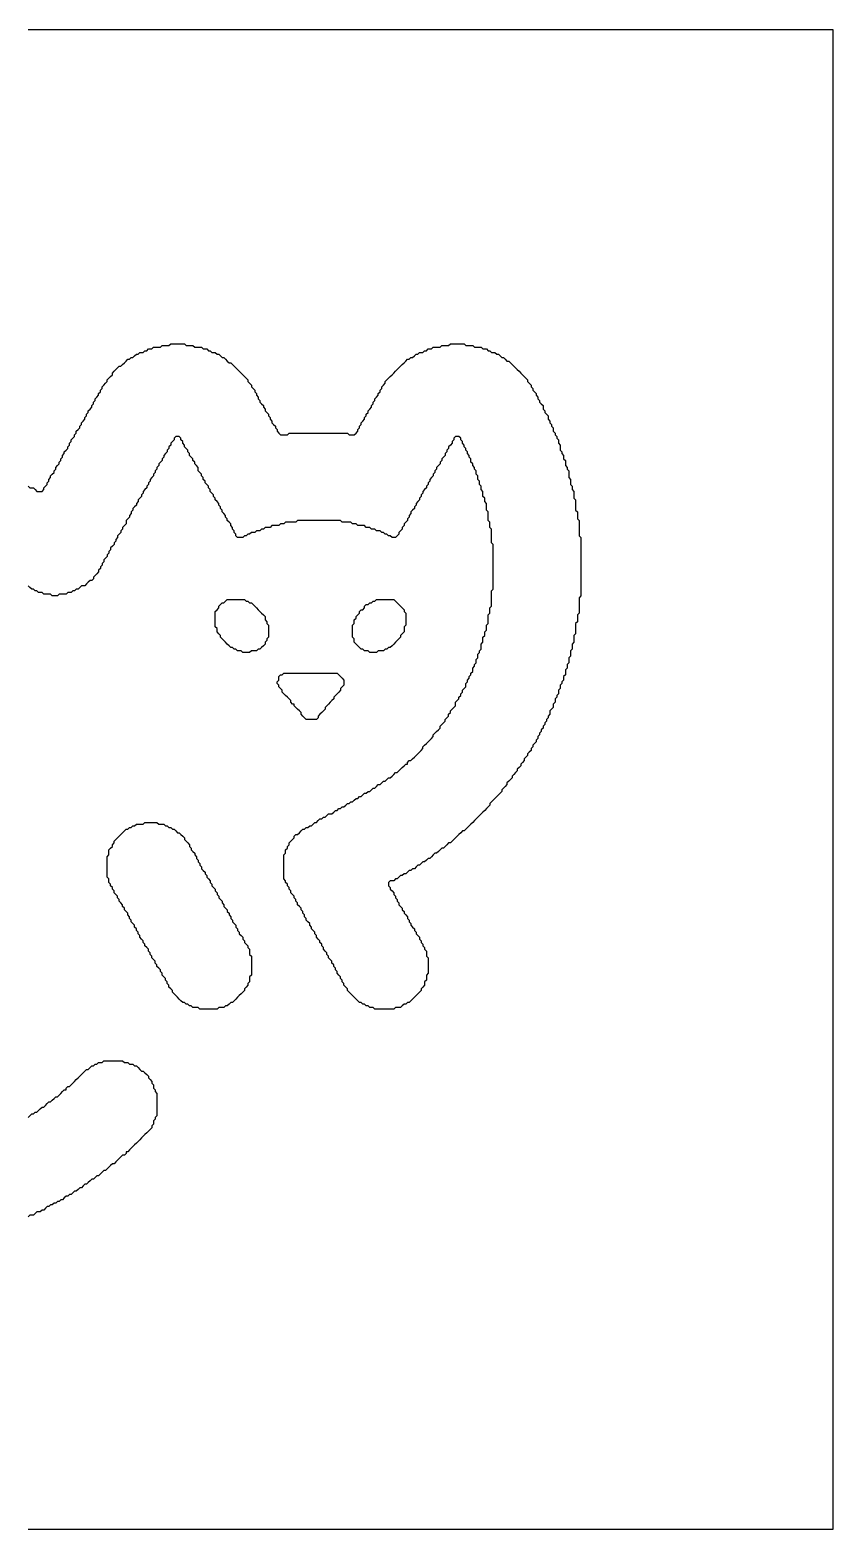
# Model space of a CAD drawing. Header units: metres. Extents: x 0 to 936, y -874 to 0.
# Drawn here: x 468 to 936, y -874 to 0 of the extents above; entities that cross this region are included whole.
import ezdxf

# ---------------------------------------------------------------- set-up
doc = ezdxf.new("R2010")
doc.units = ezdxf.units.M

msp = doc.modelspace()

# ---------------------------------------------------------------- linework, layer by layer
for points in [[(467, -874), (468, -874), (469, -874), (470, -874), (471, -874), (472, -874), (473, -874), (474, -874), (475, -874), (476, -874), (477, -874), (478, -874), (479, -874), (480, -874), (481, -874), (482, -874), (483, -874), (484, -874), (485, -874), (486, -874), (487, -874), (488, -874), (489, -874), (490, -874), (491, -874), (492, -874), (493, -874), (494, -874), (495, -874), (496, -874), (497, -874), (498, -874), (499, -874), (500, -874), (501, -874), (502, -874), (503, -874), (504, -874), (505, -874), (506, -874), (507, -874), (508, -874), (509, -874), (510, -874), (511, -874), (512, -874), (513, -874), (514, -874), (515, -874), (516, -874), (517, -874), (518, -874), (519, -874), (520, -874), (521, -874), (522, -874), (523, -874), (524, -874), (525, -874), (526, -874), (527, -874), (528, -874), (529, -874), (530, -874), (531, -874), (532, -874), (533, -874), (534, -874), (535, -874), (536, -874), (537, -874), (538, -874), (539, -874), (540, -874), (541, -874), (542, -874), (543, -874), (544, -874), (545, -874), (546, -874), (547, -874), (548, -874), (549, -874), (550, -874), (551, -874), (552, -874), (553, -874), (554, -874), (555, -874), (556, -874), (557, -874), (558, -874), (559, -874), (560, -874), (561, -874), (562, -874), (563, -874), (564, -874), (565, -874), (566, -874), (567, -874), (568, -874), (569, -874), (570, -874), (571, -874), (572, -874), (573, -874), (574, -874), (575, -874), (576, -874), (577, -874), (578, -874), (579, -874), (580, -874), (581, -874), (582, -874), (583, -874), (584, -874), (585, -874), (586, -874), (587, -874), (588, -874), (589, -874), (590, -874), (591, -874), (592, -874), (593, -874), (594, -874), (595, -874), (596, -874), (597, -874), (598, -874), (599, -874), (600, -874), (601, -874), (602, -874), (603, -874), (604, -874), (605, -874), (606, -874), (607, -874), (608, -874), (609, -874), (610, -874), (611, -874), (612, -874), (613, -874), (614, -874), (615, -874), (616, -874), (617, -874), (618, -874), (619, -874), (620, -874), (621, -874), (622, -874), (623, -874), (624, -874), (625, -874), (626, -874), (627, -874), (628, -874), (629, -874), (630, -874), (631, -874), (632, -874), (633, -874), (634, -874), (635, -874), (636, -874), (637, -874), (638, -874), (639, -874), (640, -874), (641, -874), (642, -874), (643, -874), (644, -874), (645, -874), (646, -874), (647, -874), (648, -874), (649, -874), (650, -874), (651, -874), (652, -874), (653, -874), (654, -874), (655, -874), (656, -874), (657, -874), (658, -874), (659, -874), (660, -874), (661, -874), (662, -874), (663, -874), (664, -874), (665, -874), (666, -874), (667, -874), (668, -874), (669, -874), (670, -874), (671, -874), (672, -874), (673, -874), (674, -874), (675, -874), (676, -874), (677, -874), (678, -874), (679, -874), (680, -874), (681, -874), (682, -874), (683, -874), (684, -874), (685, -874), (686, -874), (687, -874), (688, -874), (689, -874), (690, -874), (691, -874), (692, -874), (693, -874), (694, -874), (695, -874), (696, -874), (697, -874), (698, -874), (699, -874), (700, -874), (701, -874), (702, -874), (703, -874), (704, -874), (705, -874), (706, -874), (707, -874), (708, -874), (709, -874), (710, -874), (711, -874), (712, -874), (713, -874), (714, -874), (715, -874), (716, -874), (717, -874), (718, -874), (719, -874), (720, -874), (721, -874), (722, -874), (723, -874), (724, -874), (725, -874), (726, -874), (727, -874), (728, -874), (729, -874), (730, -874), (731, -874), (732, -874), (733, -874), (734, -874), (735, -874), (736, -874), (737, -874), (738, -874), (739, -874), (740, -874), (741, -874), (742, -874), (743, -874), (744, -874), (745, -874), (746, -874), (747, -874), (748, -874), (749, -874), (750, -874), (751, -874), (752, -874), (753, -874), (754, -874), (755, -874), (756, -874), (757, -874), (758, -874), (759, -874), (760, -874), (761, -874), (762, -874), (763, -874), (764, -874), (765, -874), (766, -874), (767, -874), (768, -874), (769, -874), (770, -874), (771, -874), (772, -874), (773, -874), (774, -874), (775, -874), (776, -874), (777, -874), (778, -874), (779, -874), (780, -874), (781, -874), (782, -874), (783, -874), (784, -874), (785, -874), (786, -874), (787, -874), (788, -874), (789, -874), (790, -874), (791, -874), (792, -874), (793, -874), (794, -874), (795, -874), (796, -874), (797, -874), (798, -874), (799, -874), (800, -874), (801, -874), (802, -874), (803, -874), (804, -874), (805, -874), (806, -874), (807, -874), (808, -874), (809, -874), (810, -874), (811, -874), (812, -874), (813, -874), (814, -874), (815, -874), (816, -874), (817, -874), (818, -874), (819, -874), (820, -874), (821, -874), (822, -874), (823, -874), (824, -874), (825, -874), (826, -874), (827, -874), (828, -874), (829, -874), (830, -874), (831, -874), (832, -874), (833, -874), (834, -874), (835, -874), (836, -874), (837, -874), (838, -874), (839, -874), (840, -874), (841, -874), (842, -874), (843, -874), (844, -874), (845, -874), (846, -874), (847, -874), (848, -874), (849, -874), (850, -874), (851, -874), (852, -874), (853, -874), (854, -874), (855, -874), (856, -874), (857, -874), (858, -874), (859, -874), (860, -874), (861, -874), (862, -874), (863, -874), (864, -874), (865, -874), (866, -874), (867, -874), (868, -874), (869, -874), (870, -874), (871, -874), (872, -874), (873, -874), (874, -874), (875, -874), (876, -874), (877, -874), (878, -874), (879, -874), (880, -874), (881, -874), (882, -874), (883, -874), (884, -874), (885, -874), (886, -874), (887, -874), (888, -874), (889, -874), (890, -874), (891, -874), (892, -874), (893, -874), (894, -874), (895, -874), (896, -874), (897, -874), (898, -874), (899, -874), (900, -874), (901, -874), (902, -874), (903, -874), (904, -874), (905, -874), (906, -874), (907, -874), (908, -874), (909, -874), (910, -874), (911, -874), (912, -874), (913, -874), (914, -874), (915, -874), (916, -874), (917, -874), (918, -874), (919, -874), (920, -874), (921, -874), (922, -874), (923, -874), (924, -874), (925, -874), (926, -874), (927, -874), (928, -874), (929, -874), (930, -874), (931, -874), (932, -874), (933, -874), (934, -874), (935, -874), (936, -874), (936, -873), (936, -872), (936, -871), (936, -870), (936, -869), (936, -868), (936, -867), (936, -866), (936, -865), (936, -864), (936, -863), (936, -862), (936, -861), (936, -860), (936, -859), (936, -858), (936, -857), (936, -856), (936, -855), (936, -854), (936, -853), (936, -852), (936, -851), (936, -850), (936, -849), (936, -848), (936, -847), (936, -846), (936, -845), (936, -844), (936, -843), (936, -842), (936, -841), (936, -840), (936, -839), (936, -838), (936, -837), (936, -836), (936, -835), (936, -834), (936, -833), (936, -832), (936, -831), (936, -830), (936, -829), (936, -828), (936, -827), (936, -826), (936, -825), (936, -824), (936, -823), (936, -822), (936, -821), (936, -820), (936, -819), (936, -818), (936, -817), (936, -816), (936, -815), (936, -814), (936, -813), (936, -812), (936, -811), (936, -810), (936, -809), (936, -808), (936, -807), (936, -806), (936, -805), (936, -804), (936, -803), (936, -802), (936, -801), (936, -800), (936, -799), (936, -798), (936, -797), (936, -796), (936, -795), (936, -794), (936, -793), (936, -792), (936, -791), (936, -790), (936, -789), (936, -788), (936, -787), (936, -786), (936, -785), (936, -784), (936, -783), (936, -782), (936, -781), (936, -780), (936, -779), (936, -778), (936, -777), (936, -776), (936, -775), (936, -774), (936, -773), (936, -772), (936, -771), (936, -770), (936, -769), (936, -768), (936, -767), (936, -766), (936, -765), (936, -764), (936, -763), (936, -762), (936, -761), (936, -760), (936, -759), (936, -758), (936, -757), (936, -756), (936, -755), (936, -754), (936, -753), (936, -752), (936, -751), (936, -750), (936, -749), (936, -748), (936, -747), (936, -746), (936, -745), (936, -744), (936, -743), (936, -742), (936, -741), (936, -740), (936, -739), (936, -738), (936, -737), (936, -736), (936, -735), (936, -734), (936, -733), (936, -732), (936, -731), (936, -730), (936, -729), (936, -728), (936, -727), (936, -726), (936, -725), (936, -724), (936, -723), (936, -722), (936, -721), (936, -720), (936, -719), (936, -718), (936, -717), (936, -716), (936, -715), (936, -714), (936, -713), (936, -712), (936, -711), (936, -710), (936, -709), (936, -708), (936, -707), (936, -706), (936, -705), (936, -704), (936, -703), (936, -702), (936, -701), (936, -700), (936, -699), (936, -698), (936, -697), (936, -696), (936, -695), (936, -694), (936, -693), (936, -692), (936, -691), (936, -690), (936, -689), (936, -688), (936, -687), (936, -686), (936, -685), (936, -684), (936, -683), (936, -682), (936, -681), (936, -680), (936, -679), (936, -678), (936, -677), (936, -676), (936, -675), (936, -674), (936, -673), (936, -672), (936, -671), (936, -670), (936, -669), (936, -668), (936, -667), (936, -666), (936, -665), (936, -664), (936, -663), (936, -662), (936, -661), (936, -660), (936, -659), (936, -658), (936, -657), (936, -656), (936, -655), (936, -654), (936, -653), (936, -652), (936, -651), (936, -650), (936, -649), (936, -648), (936, -647), (936, -646), (936, -645), (936, -644), (936, -643), (936, -642), (936, -641), (936, -640), (936, -639), (936, -638), (936, -637), (936, -636), (936, -635), (936, -634), (936, -633), (936, -632), (936, -631), (936, -630), (936, -629), (936, -628), (936, -627), (936, -626), (936, -625), (936, -624), (936, -623), (936, -622), (936, -621), (936, -620), (936, -619), (936, -618), (936, -617), (936, -616), (936, -615), (936, -614), (936, -613), (936, -612), (936, -611), (936, -610), (936, -609), (936, -608), (936, -607), (936, -606), (936, -605), (936, -604), (936, -603), (936, -602), (936, -601), (936, -600), (936, -599), (936, -598), (936, -597), (936, -596), (936, -595), (936, -594), (936, -593), (936, -592), (936, -591), (936, -590), (936, -589), (936, -588), (936, -587), (936, -586), (936, -585), (936, -584), (936, -583), (936, -582), (936, -581), (936, -580), (936, -579), (936, -578), (936, -577), (936, -576), (936, -575), (936, -574), (936, -573), (936, -572), (936, -571), (936, -570), (936, -569), (936, -568), (936, -567), (936, -566), (936, -565), (936, -564), (936, -563), (936, -562), (936, -561), (936, -560), (936, -559), (936, -558), (936, -557), (936, -556), (936, -555), (936, -554), (936, -553), (936, -552), (936, -551), (936, -550), (936, -549), (936, -548), (936, -547), (936, -546), (936, -545), (936, -544), (936, -543), (936, -542), (936, -541), (936, -540), (936, -539), (936, -538), (936, -537), (936, -536), (936, -535), (936, -534), (936, -533), (936, -532), (936, -531), (936, -530), (936, -529), (936, -528), (936, -527), (936, -526), (936, -525), (936, -524), (936, -523), (936, -522), (936, -521), (936, -520), (936, -519), (936, -518), (936, -517), (936, -516), (936, -515), (936, -514), (936, -513), (936, -512), (936, -511), (936, -510), (936, -509), (936, -508), (936, -507), (936, -506), (936, -505), (936, -504), (936, -503), (936, -502), (936, -501), (936, -500), (936, -499), (936, -498), (936, -497), (936, -496), (936, -495), (936, -494), (936, -493), (936, -492), (936, -491), (936, -490), (936, -489), (936, -488), (936, -487), (936, -486), (936, -485), (936, -484), (936, -483), (936, -482), (936, -481), (936, -480), (936, -479), (936, -478), (936, -477), (936, -476), (936, -475), (936, -474), (936, -473), (936, -472), (936, -471), (936, -470), (936, -469), (936, -468), (936, -467), (936, -466), (936, -465), (936, -464), (936, -463), (936, -462), (936, -461), (936, -460), (936, -459), (936, -458), (936, -457), (936, -456), (936, -455), (936, -454), (936, -453), (936, -452), (936, -451), (936, -450), (936, -449), (936, -448), (936, -447), (936, -446), (936, -445), (936, -444), (936, -443), (936, -442), (936, -441), (936, -440), (936, -439), (936, -438), (936, -437), (936, -436), (936, -435), (936, -434), (936, -433), (936, -432), (936, -431), (936, -430), (936, -429), (936, -428), (936, -427), (936, -426), (936, -425), (936, -424), (936, -423), (936, -422), (936, -421), (936, -420), (936, -419), (936, -418), (936, -417), (936, -416), (936, -415), (936, -414), (936, -413), (936, -412), (936, -411), (936, -410), (936, -409), (936, -408), (936, -407), (936, -406), (936, -405), (936, -404), (936, -403), (936, -402), (936, -401), (936, -400), (936, -399), (936, -398), (936, -397), (936, -396), (936, -395), (936, -394), (936, -393), (936, -392), (936, -391), (936, -390), (936, -389), (936, -388), (936, -387), (936, -386), (936, -385), (936, -384), (936, -383), (936, -382), (936, -381), (936, -380), (936, -379), (936, -378), (936, -377), (936, -376), (936, -375), (936, -374), (936, -373), (936, -372), (936, -371), (936, -370), (936, -369), (936, -368), (936, -367), (936, -366), (936, -365), (936, -364), (936, -363), (936, -362), (936, -361), (936, -360), (936, -359), (936, -358), (936, -357), (936, -356), (936, -355), (936, -354), (936, -353), (936, -352), (936, -351), (936, -350), (936, -349), (936, -348), (936, -347), (936, -346), (936, -345), (936, -344), (936, -343), (936, -342), (936, -341), (936, -340), (936, -339), (936, -338), (936, -337), (936, -336), (936, -335), (936, -334), (936, -333), (936, -332), (936, -331), (936, -330), (936, -329), (936, -328), (936, -327), (936, -326), (936, -325), (936, -324), (936, -323), (936, -322), (936, -321), (936, -320), (936, -319), (936, -318), (936, -317), (936, -316), (936, -315), (936, -314), (936, -313), (936, -312), (936, -311), (936, -310), (936, -309), (936, -308), (936, -307), (936, -306), (936, -305), (936, -304), (936, -303), (936, -302), (936, -301), (936, -300), (936, -299), (936, -298), (936, -297), (936, -296), (936, -295), (936, -294), (936, -293), (936, -292), (936, -291), (936, -290), (936, -289), (936, -288), (936, -287), (936, -286), (936, -285), (936, -284), (936, -283), (936, -282), (936, -281), (936, -280), (936, -279), (936, -278), (936, -277), (936, -276), (936, -275), (936, -274), (936, -273), (936, -272), (936, -271), (936, -270), (936, -269), (936, -268), (936, -267), (936, -266), (936, -265), (936, -264), (936, -263), (936, -262), (936, -261), (936, -260), (936, -259), (936, -258), (936, -257), (936, -256), (936, -255), (936, -254), (936, -253), (936, -252), (936, -251), (936, -250), (936, -249), (936, -248), (936, -247), (936, -246), (936, -245), (936, -244), (936, -243), (936, -242), (936, -241), (936, -240), (936, -239), (936, -238), (936, -237), (936, -236), (936, -235), (936, -234), (936, -233), (936, -232), (936, -231), (936, -230), (936, -229), (936, -228), (936, -227), (936, -226), (936, -225), (936, -224), (936, -223), (936, -222), (936, -221), (936, -220), (936, -219), (936, -218), (936, -217), (936, -216), (936, -215), (936, -214), (936, -213), (936, -212), (936, -211), (936, -210), (936, -209), (936, -208), (936, -207), (936, -206), (936, -205), (936, -204), (936, -203), (936, -202), (936, -201), (936, -200), (936, -199), (936, -198), (936, -197), (936, -196), (936, -195), (936, -194), (936, -193), (936, -192), (936, -191), (936, -190), (936, -189), (936, -188), (936, -187), (936, -186), (936, -185), (936, -184), (936, -183), (936, -182), (936, -181), (936, -180), (936, -179), (936, -178), (936, -177), (936, -176), (936, -175), (936, -174), (936, -173), (936, -172), (936, -171), (936, -170), (936, -169), (936, -168), (936, -167), (936, -166), (936, -165), (936, -164), (936, -163), (936, -162), (936, -161), (936, -160), (936, -159), (936, -158), (936, -157), (936, -156), (936, -155), (936, -154), (936, -153), (936, -152), (936, -151), (936, -150), (936, -149), (936, -148), (936, -147), (936, -146), (936, -145), (936, -144), (936, -143), (936, -142), (936, -141), (936, -140), (936, -139), (936, -138), (936, -137), (936, -136), (936, -135), (936, -134), (936, -133), (936, -132), (936, -131), (936, -130), (936, -129), (936, -128), (936, -127), (936, -126), (936, -125), (936, -124), (936, -123), (936, -122), (936, -121), (936, -120), (936, -119), (936, -118), (936, -117), (936, -116), (936, -115), (936, -114), (936, -113), (936, -112), (936, -111), (936, -110), (936, -109), (936, -108), (936, -107), (936, -106), (936, -105), (936, -104), (936, -103), (936, -102), (936, -101), (936, -100), (936, -99), (936, -98), (936, -97), (936, -96), (936, -95), (936, -94), (936, -93), (936, -92), (936, -91), (936, -90), (936, -89), (936, -88), (936, -87), (936, -86), (936, -85), (936, -84), (936, -83), (936, -82), (936, -81), (936, -80), (936, -79), (936, -78), (936, -77), (936, -76), (936, -75), (936, -74), (936, -73), (936, -72), (936, -71), (936, -70), (936, -69), (936, -68), (936, -67), (936, -66), (936, -65), (936, -64), (936, -63), (936, -62), (936, -61), (936, -60), (936, -59), (936, -58), (936, -57), (936, -56), (936, -55), (936, -54), (936, -53), (936, -52), (936, -51), (936, -50), (936, -49), (936, -48), (936, -47), (936, -46), (936, -45), (936, -44), (936, -43), (936, -42), (936, -41), (936, -40), (936, -39), (936, -38), (936, -37), (936, -36), (936, -35), (936, -34), (936, -33), (936, -32), (936, -31), (936, -30), (936, -29), (936, -28), (936, -27), (936, -26), (936, -25), (936, -24), (936, -23), (936, -22), (936, -21), (936, -20), (936, -19), (936, -18), (936, -17), (936, -16), (936, -15), (936, -14), (936, -13), (936, -12), (936, -11), (936, -10), (936, -9), (936, -8), (936, -7), (936, -6), (936, -5), (936, -4), (936, -3), (936, -2), (936, -1), (936, 0), (935, 0), (934, 0), (933, 0), (932, 0), (931, 0), (930, 0), (929, 0), (928, 0), (927, 0), (926, 0), (925, 0), (924, 0), (923, 0), (922, 0), (921, 0), (920, 0), (919, 0), (918, 0), (917, 0), (916, 0), (915, 0), (914, 0), (913, 0), (912, 0), (911, 0), (910, 0), (909, 0), (908, 0), (907, 0), (906, 0), (905, 0), (904, 0), (903, 0), (902, 0), (901, 0), (900, 0), (899, 0), (898, 0), (897, 0), (896, 0), (895, 0), (894, 0), (893, 0), (892, 0), (891, 0), (890, 0), (889, 0), (888, 0), (887, 0), (886, 0), (885, 0), (884, 0), (883, 0), (882, 0), (881, 0), (880, 0), (879, 0), (878, 0), (877, 0), (876, 0), (875, 0), (874, 0), (873, 0), (872, 0), (871, 0), (870, 0), (869, 0), (868, 0), (867, 0), (866, 0), (865, 0), (864, 0), (863, 0), (862, 0), (861, 0), (860, 0), (859, 0), (858, 0), (857, 0), (856, 0), (855, 0), (854, 0), (853, 0), (852, 0), (851, 0), (850, 0), (849, 0), (848, 0), (847, 0), (846, 0), (845, 0), (844, 0), (843, 0), (842, 0), (841, 0), (840, 0), (839, 0), (838, 0), (837, 0), (836, 0), (835, 0), (834, 0), (833, 0), (832, 0), (831, 0), (830, 0), (829, 0), (828, 0), (827, 0), (826, 0), (825, 0), (824, 0), (823, 0), (822, 0), (821, 0), (820, 0), (819, 0), (818, 0), (817, 0), (816, 0), (815, 0), (814, 0), (813, 0), (812, 0), (811, 0), (810, 0), (809, 0), (808, 0), (807, 0), (806, 0), (805, 0), (804, 0), (803, 0), (802, 0), (801, 0), (800, 0), (799, 0), (798, 0), (797, 0), (796, 0), (795, 0), (794, 0), (793, 0), (792, 0), (791, 0), (790, 0), (789, 0), (788, 0), (787, 0), (786, 0), (785, 0), (784, 0), (783, 0), (782, 0), (781, 0), (780, 0), (779, 0), (778, 0), (777, 0), (776, 0), (775, 0), (774, 0), (773, 0), (772, 0), (771, 0), (770, 0), (769, 0), (768, 0), (767, 0), (766, 0), (765, 0), (764, 0), (763, 0), (762, 0), (761, 0), (760, 0), (759, 0), (758, 0), (757, 0), (756, 0), (755, 0), (754, 0), (753, 0), (752, 0), (751, 0), (750, 0), (749, 0), (748, 0), (747, 0), (746, 0), (745, 0), (744, 0), (743, 0), (742, 0), (741, 0), (740, 0), (739, 0), (738, 0), (737, 0), (736, 0), (735, 0), (734, 0), (733, 0), (732, 0), (731, 0), (730, 0), (729, 0), (728, 0), (727, 0), (726, 0), (725, 0), (724, 0), (723, 0), (722, 0), (721, 0), (720, 0), (719, 0), (718, 0), (717, 0), (716, 0), (715, 0), (714, 0), (713, 0), (712, 0), (711, 0), (710, 0), (709, 0), (708, 0), (707, 0), (706, 0), (705, 0), (704, 0), (703, 0), (702, 0), (701, 0), (700, 0), (699, 0), (698, 0), (697, 0), (696, 0), (695, 0), (694, 0), (693, 0), (692, 0), (691, 0), (690, 0), (689, 0), (688, 0), (687, 0), (686, 0), (685, 0), (684, 0), (683, 0), (682, 0), (681, 0), (680, 0), (679, 0), (678, 0), (677, 0), (676, 0), (675, 0), (674, 0), (673, 0), (672, 0), (671, 0), (670, 0), (669, 0), (668, 0), (667, 0), (666, 0), (665, 0), (664, 0), (663, 0), (662, 0), (661, 0), (660, 0), (659, 0), (658, 0), (657, 0), (656, 0), (655, 0), (654, 0), (653, 0), (652, 0), (651, 0), (650, 0), (649, 0), (648, 0), (647, 0), (646, 0), (645, 0), (644, 0), (643, 0), (642, 0), (641, 0), (640, 0), (639, 0), (638, 0), (637, 0), (636, 0), (635, 0), (634, 0), (633, 0), (632, 0), (631, 0), (630, 0), (629, 0), (628, 0), (627, 0), (626, 0), (625, 0), (624, 0), (623, 0), (622, 0), (621, 0), (620, 0), (619, 0), (618, 0), (617, 0), (616, 0), (615, 0), (614, 0), (613, 0), (612, 0), (611, 0), (610, 0), (609, 0), (608, 0), (607, 0), (606, 0), (605, 0), (604, 0), (603, 0), (602, 0), (601, 0), (600, 0), (599, 0), (598, 0), (597, 0), (596, 0), (595, 0), (594, 0), (593, 0), (592, 0), (591, 0), (590, 0), (589, 0), (588, 0), (587, 0), (586, 0), (585, 0), (584, 0), (583, 0), (582, 0), (581, 0), (580, 0), (579, 0), (578, 0), (577, 0), (576, 0), (575, 0), (574, 0), (573, 0), (572, 0), (571, 0), (570, 0), (569, 0), (568, 0), (567, 0), (566, 0), (565, 0), (564, 0), (563, 0), (562, 0), (561, 0), (560, 0), (559, 0), (558, 0), (557, 0), (556, 0), (555, 0), (554, 0), (553, 0), (552, 0), (551, 0), (550, 0), (549, 0), (548, 0), (547, 0), (546, 0), (545, 0), (544, 0), (543, 0), (542, 0), (541, 0), (540, 0), (539, 0), (538, 0), (537, 0), (536, 0), (535, 0), (534, 0), (533, 0), (532, 0), (531, 0), (530, 0), (529, 0), (528, 0), (527, 0), (526, 0), (525, 0), (524, 0), (523, 0), (522, 0), (521, 0), (520, 0), (519, 0), (518, 0), (517, 0), (516, 0), (515, 0), (514, 0), (513, 0), (512, 0), (511, 0), (510, 0), (509, 0), (508, 0), (507, 0), (506, 0), (505, 0), (504, 0), (503, 0), (502, 0), (501, 0), (500, 0), (499, 0), (498, 0), (497, 0), (496, 0), (495, 0), (494, 0), (493, 0), (492, 0), (491, 0), (490, 0), (489, 0), (488, 0), (487, 0), (486, 0), (485, 0), (484, 0), (483, 0), (482, 0), (481, 0), (480, 0), (479, 0), (478, 0), (477, 0), (476, 0), (475, 0), (474, 0), (473, 0), (472, 0), (471, 0), (470, 0), (469, 0), (468, 0), (467, 0)], [(549, -184), (550, -183), (551, -183), (552, -183), (553, -183), (554, -183), (555, -183), (556, -183), (557, -183), (558, -183), (559, -184), (560, -184), (561, -184), (562, -184), (563, -184), (564, -185), (565, -185), (566, -185), (567, -185), (568, -185), (569, -186), (570, -186), (571, -186), (572, -187), (573, -187), (574, -188), (575, -188), (576, -188), (577, -189), (578, -189), (579, -190), (580, -191), (581, -191), (582, -192), (583, -193), (584, -194), (585, -194), (586, -195), (587, -196), (588, -197), (589, -198), (590, -199), (591, -200), (592, -201), (593, -202), (594, -203), (595, -204), (595, -205), (596, -206), (597, -207), (597, -208), (598, -209), (599, -210), (599, -211), (600, -212), (600, -213), (601, -214), (601, -215), (602, -216), (602, -217), (603, -218), (604, -219), (604, -220), (605, -221), (605, -222), (606, -223), (607, -224), (607, -225), (608, -226), (608, -227), (609, -228), (609, -229), (610, -230), (611, -231), (611, -232), (612, -233), (612, -234), (613, -235), (614, -236), (615, -236), (616, -236), (617, -236), (618, -236), (619, -235), (620, -235), (621, -235), (622, -235), (623, -235), (624, -235), (625, -235), (626, -235), (627, -235), (628, -235), (629, -235), (630, -235), (631, -235), (632, -235), (633, -235), (634, -235), (635, -235), (636, -235), (637, -235), (638, -235), (639, -235), (640, -235), (641, -235), (642, -235), (643, -235), (644, -235), (645, -235), (646, -235), (647, -235), (648, -235), (649, -235), (650, -235), (651, -235), (652, -235), (653, -235), (654, -236), (655, -236), (656, -236), (657, -236), (658, -235), (659, -234), (659, -233), (660, -232), (660, -231), (661, -230), (661, -229), (662, -228), (663, -227), (663, -226), (664, -225), (664, -224), (665, -223), (665, -222), (666, -221), (667, -220), (667, -219), (668, -218), (668, -217), (669, -216), (669, -215), (670, -214), (671, -213), (671, -212), (672, -211), (672, -210), (673, -209), (673, -208), (674, -207), (675, -206), (675, -205), (676, -204), (677, -203), (678, -202), (679, -201), (680, -200), (681, -199), (682, -198), (683, -197), (684, -196), (685, -195), (686, -194), (687, -193), (688, -192), (689, -192), (690, -191), (691, -191), (692, -190), (693, -189), (694, -189), (695, -188), (696, -188), (697, -188), (698, -187), (699, -187), (700, -186), (701, -186), (702, -186), (703, -185), (704, -185), (705, -185), (706, -185), (707, -185), (708, -184), (709, -184), (710, -184), (711, -184), (712, -184), (713, -183), (714, -183), (715, -183), (716, -183), (717, -183), (718, -183), (719, -183), (720, -183), (721, -183), (722, -184), (723, -184), (724, -184), (725, -184), (726, -184), (727, -185), (728, -185), (729, -185), (730, -185), (731, -185), (732, -186), (733, -186), (734, -186), (735, -187), (736, -187), (737, -188), (738, -188), (739, -188), (740, -189), (741, -189), (742, -190), (743, -191), (744, -191), (745, -192), (746, -193), (747, -193), (748, -194), (749, -195), (750, -196), (751, -197), (752, -198), (753, -199), (754, -200), (755, -201), (756, -202), (757, -203), (758, -204), (758, -205), (759, -206), (760, -207), (760, -208), (761, -209), (761, -210), (762, -211), (763, -212), (763, -213), (764, -214), (764, -215), (765, -216), (765, -217), (766, -218), (767, -219), (767, -220), (767, -221), (768, -222), (768, -223), (769, -224), (770, -225), (770, -226), (770, -227), (771, -228), (771, -229), (772, -230), (772, -231), (773, -232), (773, -233), (773, -234), (774, -235), (774, -236), (775, -237), (775, -238), (776, -239), (776, -240), (776, -241), (777, -242), (777, -243), (777, -244), (777, -245), (778, -246), (778, -247), (779, -248), (779, -249), (779, -250), (780, -251), (780, -252), (780, -253), (780, -254), (781, -255), (781, -256), (782, -257), (782, -258), (782, -259), (782, -260), (782, -261), (783, -262), (783, -263), (783, -264), (783, -265), (784, -266), (784, -267), (784, -268), (785, -269), (785, -270), (785, -271), (785, -272), (785, -273), (786, -274), (786, -275), (786, -276), (786, -277), (786, -278), (786, -279), (786, -280), (787, -281), (787, -282), (787, -283), (787, -284), (787, -285), (788, -286), (788, -287), (788, -288), (788, -289), (788, -290), (788, -291), (788, -292), (788, -293), (788, -294), (788, -295), (789, -296), (789, -297), (789, -298), (789, -299), (789, -300), (789, -301), (789, -302), (789, -303), (789, -304), (789, -305), (789, -306), (789, -307), (789, -308), (789, -309), (789, -310), (789, -311), (789, -312), (789, -313), (789, -314), (789, -315), (789, -316), (789, -317), (789, -318), (789, -319), (789, -320), (789, -321), (789, -322), (789, -323), (789, -324), (789, -325), (789, -326), (789, -327), (789, -328), (789, -329), (789, -330), (788, -331), (788, -332), (788, -333), (788, -334), (788, -335), (788, -336), (788, -337), (788, -338), (788, -339), (788, -340), (787, -341), (787, -342), (787, -343), (787, -344), (787, -345), (786, -346), (786, -347), (786, -348), (786, -349), (786, -350), (786, -351), (786, -352), (785, -353), (785, -354), (785, -355), (785, -356), (785, -357), (784, -358), (784, -359), (784, -360), (784, -361), (783, -362), (783, -363), (783, -364), (783, -365), (782, -366), (782, -367), (782, -368), (782, -369), (781, -370), (781, -371), (781, -372), (780, -373), (780, -374), (780, -375), (780, -376), (779, -377), (779, -378), (779, -379), (778, -380), (778, -381), (777, -382), (777, -383), (777, -384), (776, -385), (776, -386), (776, -387), (775, -388), (775, -389), (774, -390), (774, -391), (774, -392), (773, -393), (773, -394), (773, -395), (772, -396), (771, -397), (771, -398), (771, -399), (770, -400), (770, -401), (769, -402), (769, -403), (768, -404), (768, -405), (767, -406), (767, -407), (766, -408), (766, -409), (765, -410), (765, -411), (764, -412), (764, -413), (763, -414), (763, -415), (762, -416), (761, -417), (761, -418), (760, -419), (760, -420), (759, -421), (758, -422), (758, -423), (757, -424), (756, -425), (756, -426), (755, -427), (754, -428), (754, -429), (753, -430), (752, -431), (752, -432), (751, -433), (750, -434), (749, -435), (749, -436), (748, -437), (747, -438), (746, -439), (746, -440), (745, -441), (744, -442), (743, -443), (743, -444), (742, -445), (741, -446), (740, -447), (739, -448), (738, -449), (737, -450), (736, -451), (736, -452), (735, -453), (734, -454), (733, -455), (732, -456), (731, -457), (730, -458), (729, -459), (728, -460), (727, -461), (726, -462), (725, -463), (724, -464), (723, -465), (722, -466), (721, -467), (720, -467), (719, -468), (718, -469), (717, -470), (716, -471), (715, -472), (714, -473), (713, -474), (712, -474), (711, -475), (710, -476), (709, -477), (708, -477), (707, -478), (706, -479), (705, -480), (704, -480), (703, -481), (702, -482), (701, -483), (700, -483), (699, -484), (698, -485), (697, -485), (696, -486), (695, -487), (694, -487), (693, -488), (692, -489), (691, -489), (690, -490), (689, -490), (688, -491), (687, -492), (686, -492), (685, -493), (684, -493), (683, -494), (682, -495), (681, -495), (680, -496), (679, -496), (678, -496), (677, -497), (677, -498), (677, -499), (678, -500), (678, -501), (679, -502), (680, -503), (680, -504), (681, -505), (681, -506), (682, -507), (682, -508), (683, -509), (683, -510), (684, -511), (685, -512), (685, -513), (686, -514), (686, -515), (687, -516), (688, -517), (688, -518), (689, -519), (689, -520), (690, -521), (690, -522), (691, -523), (692, -524), (692, -525), (693, -526), (693, -527), (694, -528), (695, -529), (695, -530), (696, -531), (696, -532), (697, -533), (697, -534), (698, -535), (698, -536), (699, -537), (699, -538), (699, -539), (699, -540), (700, -541), (700, -542), (700, -543), (700, -544), (700, -545), (700, -546), (700, -547), (700, -548), (700, -549), (700, -550), (699, -551), (699, -552), (699, -553), (699, -554), (698, -555), (698, -556), (698, -557), (697, -558), (696, -559), (696, -560), (695, -561), (694, -562), (693, -563), (692, -564), (691, -565), (690, -566), (689, -567), (688, -567), (687, -568), (686, -568), (685, -569), (684, -570), (683, -570), (682, -570), (681, -570), (680, -571), (679, -571), (678, -571), (677, -571), (676, -571), (675, -571), (674, -571), (673, -571), (672, -571), (671, -571), (670, -571), (669, -571), (668, -570), (667, -570), (666, -570), (665, -569), (664, -569), (663, -568), (662, -568), (661, -567), (660, -567), (659, -566), (658, -565), (657, -564), (656, -563), (655, -562), (654, -561), (653, -560), (653, -559), (652, -558), (651, -557), (651, -556), (650, -555), (650, -554), (649, -553), (649, -552), (648, -551), (647, -550), (647, -549), (646, -548), (646, -547), (645, -546), (645, -545), (644, -544), (644, -543), (643, -542), (642, -541), (642, -540), (641, -539), (641, -538), (640, -537), (639, -536), (639, -535), (638, -534), (638, -533), (637, -532), (637, -531), (636, -530), (635, -529), (635, -528), (634, -527), (634, -526), (633, -525), (632, -524), (632, -523), (631, -522), (631, -521), (630, -520), (629, -519), (629, -518), (628, -517), (628, -516), (627, -515), (627, -514), (626, -513), (626, -512), (625, -511), (624, -510), (624, -509), (623, -508), (623, -507), (622, -506), (622, -505), (621, -504), (620, -503), (620, -502), (619, -501), (619, -500), (618, -499), (618, -498), (617, -497), (617, -496), (616, -495), (616, -494), (616, -493), (616, -492), (616, -491), (616, -490), (616, -489), (616, -488), (616, -487), (616, -486), (616, -485), (616, -484), (616, -483), (616, -482), (616, -481), (617, -480), (617, -479), (617, -478), (618, -477), (618, -476), (619, -475), (619, -474), (620, -473), (621, -472), (622, -471), (622, -470), (623, -469), (624, -469), (625, -468), (626, -467), (627, -466), (628, -466), (629, -465), (630, -465), (631, -464), (632, -464), (633, -463), (634, -462), (635, -462), (636, -461), (637, -460), (638, -460), (639, -459), (640, -459), (641, -458), (642, -457), (643, -457), (644, -457), (645, -456), (646, -455), (647, -455), (648, -454), (649, -454), (650, -453), (651, -453), (652, -452), (653, -451), (654, -451), (655, -450), (656, -450), (657, -449), (658, -448), (659, -448), (660, -447), (661, -447), (662, -446), (663, -445), (664, -445), (665, -444), (666, -444), (667, -443), (668, -442), (669, -442), (670, -441), (671, -440), (672, -440), (673, -439), (674, -438), (675, -438), (676, -437), (677, -436), (678, -436), (679, -435), (680, -434), (681, -433), (682, -433), (683, -432), (684, -431), (685, -430), (686, -429), (687, -428), (688, -428), (688, -427), (689, -426), (690, -426), (691, -425), (692, -424), (693, -423), (694, -422), (695, -421), (696, -420), (697, -419), (697, -418), (698, -417), (699, -416), (700, -415), (701, -414), (702, -413), (703, -412), (703, -411), (704, -410), (705, -409), (706, -408), (707, -407), (707, -406), (708, -405), (709, -404), (710, -403), (710, -402), (711, -401), (712, -400), (712, -399), (713, -398), (713, -397), (714, -396), (715, -395), (716, -394), (716, -393), (716, -392), (717, -391), (718, -390), (718, -389), (719, -388), (719, -387), (720, -386), (720, -385), (721, -384), (722, -383), (722, -382), (722, -381), (723, -380), (723, -379), (724, -378), (724, -377), (725, -376), (725, -375), (726, -374), (726, -373), (726, -372), (727, -371), (727, -370), (728, -369), (728, -368), (728, -367), (729, -366), (729, -365), (729, -364), (730, -363), (730, -362), (731, -361), (731, -360), (731, -359), (731, -358), (732, -357), (732, -356), (732, -355), (732, -354), (733, -353), (733, -352), (733, -351), (734, -350), (734, -349), (734, -348), (734, -347), (735, -346), (735, -345), (735, -344), (735, -343), (735, -342), (735, -341), (736, -340), (736, -339), (736, -338), (736, -337), (737, -336), (737, -335), (737, -334), (737, -333), (737, -332), (737, -331), (737, -330), (737, -329), (737, -328), (737, -327), (738, -326), (738, -325), (738, -324), (738, -323), (738, -322), (738, -321), (738, -320), (738, -319), (738, -318), (738, -317), (738, -316), (738, -315), (738, -314), (738, -313), (738, -312), (738, -311), (738, -310), (738, -309), (738, -308), (738, -307), (738, -306), (738, -305), (738, -304), (738, -303), (738, -302), (738, -301), (738, -300), (737, -299), (737, -298), (737, -297), (737, -296), (737, -295), (737, -294), (737, -293), (737, -292), (737, -291), (736, -290), (736, -289), (736, -288), (736, -287), (735, -286), (735, -285), (735, -284), (735, -283), (735, -282), (735, -281), (734, -280), (734, -279), (734, -278), (734, -277), (734, -276), (733, -275), (733, -274), (733, -273), (732, -272), (732, -271), (732, -270), (732, -269), (731, -268), (731, -267), (731, -266), (730, -265), (730, -264), (730, -263), (729, -262), (729, -261), (729, -260), (728, -259), (728, -258), (728, -257), (727, -256), (727, -255), (726, -254), (726, -253), (725, -252), (725, -251), (725, -250), (724, -249), (724, -248), (723, -247), (723, -246), (722, -245), (722, -244), (721, -243), (721, -242), (720, -241), (720, -240), (719, -239), (719, -238), (718, -237), (717, -237), (716, -237), (715, -238), (715, -239), (714, -240), (714, -241), (713, -242), (712, -243), (712, -244), (711, -245), (711, -246), (710, -247), (710, -248), (709, -249), (708, -250), (708, -251), (707, -252), (707, -253), (706, -254), (705, -255), (705, -256), (704, -257), (704, -258), (703, -259), (703, -260), (702, -261), (701, -262), (701, -263), (700, -264), (700, -265), (699, -266), (699, -267), (698, -268), (697, -269), (697, -270), (696, -271), (696, -272), (695, -273), (695, -274), (694, -275), (693, -276), (693, -277), (692, -278), (692, -279), (691, -280), (690, -281), (690, -282), (689, -283), (689, -284), (688, -285), (688, -286), (687, -287), (686, -288), (686, -289), (685, -290), (685, -291), (684, -292), (683, -293), (683, -294), (682, -295), (681, -296), (680, -296), (679, -296), (678, -295), (677, -295), (676, -294), (675, -294), (674, -293), (673, -293), (672, -292), (671, -292), (670, -292), (669, -291), (668, -291), (667, -291), (666, -290), (665, -290), (664, -290), (663, -289), (662, -289), (661, -289), (660, -289), (659, -289), (658, -288), (657, -288), (656, -288), (655, -287), (654, -287), (653, -287), (652, -287), (651, -287), (650, -287), (649, -286), (648, -286), (647, -286), (646, -286), (645, -286), (644, -286), (643, -286), (642, -286), (641, -286), (640, -286), (639, -286), (638, -286), (637, -286), (636, -286), (635, -286), (634, -286), (633, -286), (632, -286), (631, -286), (630, -286), (629, -286), (628, -286), (627, -286), (626, -286), (625, -286), (624, -286), (623, -287), (622, -287), (621, -287), (620, -287), (619, -287), (618, -287), (617, -287), (616, -288), (615, -288), (614, -288), (613, -289), (612, -289), (611, -289), (610, -289), (609, -289), (608, -290), (607, -290), (606, -290), (605, -290), (604, -291), (603, -291), (602, -292), (601, -292), (600, -292), (599, -293), (598, -293), (597, -293), (596, -294), (595, -294), (594, -295), (593, -295), (592, -296), (591, -296), (590, -296), (589, -296), (588, -295), (588, -294), (587, -293), (587, -292), (586, -291), (586, -290), (585, -289), (585, -288), (584, -287), (583, -286), (583, -285), (582, -284), (582, -283), (581, -282), (580, -281), (580, -280), (579, -279), (579, -278), (578, -277), (578, -276), (577, -275), (576, -274), (576, -273), (575, -272), (575, -271), (574, -270), (573, -269), (573, -268), (572, -267), (572, -266), (571, -265), (570, -264), (570, -263), (569, -262), (569, -261), (568, -260), (568, -259), (567, -258), (566, -257), (566, -256), (566, -255), (565, -254), (564, -253), (564, -252), (563, -251), (563, -250), (562, -249), (561, -248), (561, -247), (560, -246), (560, -245), (559, -244), (558, -243), (558, -242), (557, -241), (557, -240), (556, -239), (556, -238), (555, -237), (554, -237), (553, -237), (552, -238), (552, -239), (551, -240), (550, -241), (550, -242), (549, -243), (549, -244), (548, -245), (548, -246), (547, -247), (546, -248), (546, -249), (545, -250), (545, -251), (544, -252), (543, -253), (543, -254), (542, -255), (542, -256), (541, -257), (541, -258), (540, -259), (540, -260), (539, -261), (538, -262), (538, -263), (537, -264), (537, -265), (536, -266), (536, -267), (535, -268), (534, -269), (534, -270), (533, -271), (533, -272), (532, -273), (531, -274), (531, -275), (530, -276), (530, -277), (529, -278), (528, -279), (528, -280), (527, -281), (527, -282), (526, -283), (526, -284), (525, -285), (524, -286), (524, -287), (524, -288), (523, -289), (522, -290), (522, -291), (521, -292), (521, -293), (520, -294), (519, -295), (519, -296), (518, -297), (518, -298), (517, -299), (517, -300), (516, -301), (515, -302), (515, -303), (514, -304), (514, -305), (513, -306), (513, -307), (512, -308), (511, -309), (511, -310), (510, -311), (510, -312), (509, -313), (509, -314), (508, -315), (508, -316), (507, -317), (506, -318), (505, -319), (505, -320), (504, -321), (503, -321), (502, -322), (501, -323), (500, -324), (499, -324), (498, -324), (497, -325), (496, -326), (495, -326), (494, -327), (493, -327), (492, -328), (491, -328), (490, -328), (489, -329), (488, -329), (487, -329), (486, -329), (485, -329), (484, -330), (483, -330), (482, -330), (481, -330), (480, -329), (479, -329), (478, -329), (477, -329), (476, -329), (475, -328), (474, -328), (473, -328), (472, -327), (471, -327), (470, -326), (469, -326), (468, -325), (467, -324)], [(467, -266), (468, -267), (469, -267), (470, -267), (471, -268), (472, -269), (473, -269), (474, -269), (475, -269), (476, -268), (476, -267), (477, -266), (478, -265), (478, -264), (479, -263), (479, -262), (480, -261), (480, -260), (481, -259), (482, -258), (482, -257), (483, -256), (483, -255), (484, -254), (485, -253), (485, -252), (486, -251), (486, -250), (487, -249), (487, -248), (488, -247), (488, -246), (489, -245), (490, -244), (490, -243), (491, -242), (491, -241), (492, -240), (492, -239), (493, -238), (494, -237), (494, -236), (495, -235), (495, -234), (496, -233), (497, -232), (497, -231), (498, -230), (498, -229), (499, -228), (500, -227), (500, -226), (501, -225), (501, -224), (502, -223), (502, -222), (503, -221), (504, -220), (504, -219), (505, -218), (505, -217), (506, -216), (506, -215), (507, -214), (508, -213), (508, -212), (509, -211), (509, -210), (510, -209), (510, -208), (511, -207), (512, -206), (513, -205), (513, -204), (514, -203), (515, -202), (516, -201), (516, -200), (517, -199), (518, -198), (519, -197), (520, -196), (521, -196), (522, -195), (523, -194), (524, -193), (525, -192), (526, -192), (527, -191), (528, -191), (529, -190), (530, -189), (531, -189), (532, -188), (533, -188), (534, -188), (535, -187), (536, -187), (537, -186), (538, -186), (539, -186), (540, -185), (541, -185), (542, -185), (543, -185), (544, -185), (545, -184), (546, -184), (547, -184), (548, -184), (549, -184)], [(582, -333), (583, -332), (584, -332), (585, -332), (586, -332), (587, -332), (588, -332), (589, -332), (590, -332), (591, -332), (592, -332), (593, -332), (594, -333), (595, -333), (596, -334), (597, -334), (598, -335), (599, -336), (600, -337), (601, -338), (602, -339), (603, -340), (604, -341), (605, -342), (605, -343), (605, -344), (606, -345), (606, -346), (607, -347), (607, -348), (607, -349), (607, -350), (607, -351), (607, -352), (607, -353), (607, -354), (606, -355), (606, -356), (605, -357), (605, -358), (604, -359), (603, -360), (602, -361), (601, -361), (600, -362), (599, -362), (598, -362), (597, -362), (596, -363), (595, -363), (594, -363), (593, -363), (592, -363), (591, -362), (590, -362), (589, -362), (588, -361), (587, -361), (586, -360), (585, -360), (584, -359), (583, -358), (582, -357), (581, -356), (580, -355), (579, -354), (579, -353), (578, -352), (577, -351), (577, -350), (577, -349), (576, -348), (576, -347), (576, -346), (576, -345), (576, -344), (576, -343), (576, -342), (576, -341), (576, -340), (576, -339), (577, -338), (578, -337), (578, -336), (579, -335), (580, -334), (581, -334), (582, -333)], [(669, -333), (670, -332), (671, -332), (672, -332), (673, -332), (674, -332), (675, -332), (676, -332), (677, -332), (678, -332), (679, -332), (680, -332), (681, -333), (682, -334), (683, -335), (684, -336), (685, -337), (686, -338), (686, -339), (687, -340), (687, -341), (687, -342), (687, -343), (687, -344), (687, -345), (687, -346), (687, -347), (686, -348), (686, -349), (686, -350), (686, -351), (685, -352), (684, -353), (684, -354), (683, -355), (682, -356), (681, -357), (680, -358), (679, -359), (678, -360), (677, -360), (676, -361), (675, -361), (674, -362), (673, -362), (672, -362), (671, -362), (670, -363), (669, -363), (668, -363), (667, -363), (666, -363), (665, -362), (664, -362), (663, -362), (662, -361), (661, -361), (660, -360), (659, -359), (658, -358), (657, -357), (657, -356), (657, -355), (656, -354), (656, -353), (656, -352), (656, -351), (656, -350), (656, -349), (656, -348), (656, -347), (657, -346), (657, -345), (657, -344), (658, -343), (658, -342), (659, -341), (660, -340), (660, -339), (661, -338), (662, -338), (663, -337), (663, -336), (664, -335), (665, -335), (666, -334), (667, -334), (668, -333), (669, -333)], [(615, -376), (616, -375), (617, -375), (618, -375), (619, -375), (620, -375), (621, -375), (622, -375), (623, -375), (624, -375), (625, -375), (626, -375), (627, -375), (628, -375), (629, -375), (630, -375), (631, -375), (632, -375), (633, -375), (634, -375), (635, -375), (636, -375), (637, -375), (638, -375), (639, -375), (640, -375), (641, -375), (642, -375), (643, -375), (644, -375), (645, -375), (646, -375), (647, -375), (648, -376), (649, -377), (650, -378), (651, -379), (651, -380), (651, -381), (651, -382), (650, -383), (649, -384), (649, -385), (648, -386), (647, -387), (646, -388), (645, -389), (645, -390), (644, -391), (643, -392), (642, -393), (641, -394), (640, -395), (640, -396), (639, -397), (638, -398), (637, -399), (636, -400), (636, -401), (635, -402), (634, -402), (633, -402), (632, -402), (631, -402), (630, -402), (629, -402), (628, -401), (627, -400), (626, -399), (626, -398), (625, -397), (624, -396), (623, -395), (622, -394), (622, -393), (621, -393), (620, -392), (620, -391), (619, -390), (618, -389), (617, -388), (616, -387), (615, -386), (615, -385), (614, -384), (613, -383), (613, -382), (612, -381), (612, -380), (613, -379), (613, -378), (613, -377), (614, -376), (615, -376)], [(534, -463), (535, -462), (536, -462), (537, -462), (538, -462), (539, -462), (540, -462), (541, -462), (542, -462), (543, -463), (544, -463), (545, -463), (546, -463), (547, -464), (548, -464), (549, -465), (550, -465), (551, -466), (552, -466), (553, -467), (554, -468), (555, -468), (556, -469), (557, -470), (558, -471), (558, -472), (559, -473), (560, -474), (561, -475), (561, -476), (562, -477), (562, -478), (563, -479), (564, -480), (564, -481), (565, -482), (565, -483), (566, -484), (566, -485), (567, -486), (567, -487), (568, -488), (568, -489), (569, -490), (570, -491), (570, -492), (571, -493), (571, -494), (572, -495), (573, -496), (573, -497), (574, -498), (574, -499), (575, -500), (576, -501), (576, -502), (577, -503), (577, -504), (578, -505), (578, -506), (579, -507), (580, -508), (580, -509), (581, -510), (581, -511), (582, -512), (583, -513), (583, -514), (584, -515), (584, -516), (585, -517), (585, -518), (586, -519), (586, -520), (587, -521), (588, -522), (588, -523), (589, -524), (589, -525), (590, -526), (590, -527), (591, -528), (592, -529), (592, -530), (593, -531), (593, -532), (594, -533), (595, -534), (595, -535), (596, -536), (596, -537), (596, -538), (596, -539), (597, -540), (597, -541), (597, -542), (597, -543), (597, -544), (597, -545), (597, -546), (597, -547), (597, -548), (597, -549), (597, -550), (597, -551), (596, -552), (596, -553), (596, -554), (596, -555), (595, -556), (595, -557), (594, -558), (593, -559), (593, -560), (592, -561), (591, -562), (590, -563), (589, -564), (588, -565), (587, -566), (586, -567), (585, -567), (584, -568), (583, -569), (582, -569), (581, -570), (580, -570), (579, -570), (578, -570), (577, -571), (576, -571), (575, -571), (574, -571), (573, -571), (572, -571), (571, -571), (570, -571), (569, -571), (568, -571), (567, -571), (566, -570), (565, -570), (564, -570), (563, -570), (562, -569), (561, -569), (560, -568), (559, -568), (558, -567), (557, -567), (556, -566), (555, -565), (554, -564), (553, -563), (552, -562), (551, -561), (551, -560), (550, -559), (549, -558), (549, -557), (548, -556), (548, -555), (547, -554), (547, -553), (546, -552), (545, -551), (545, -550), (544, -549), (544, -548), (543, -547), (542, -546), (542, -545), (541, -544), (541, -543), (540, -542), (539, -541), (539, -540), (538, -539), (538, -538), (537, -537), (537, -536), (536, -535), (535, -534), (535, -533), (534, -532), (534, -531), (533, -530), (532, -529), (532, -528), (531, -527), (531, -526), (530, -525), (530, -524), (529, -523), (529, -522), (528, -521), (527, -520), (527, -519), (526, -518), (526, -517), (525, -516), (525, -515), (524, -514), (523, -513), (523, -512), (522, -511), (522, -510), (521, -509), (520, -508), (520, -507), (519, -506), (519, -505), (518, -504), (517, -503), (517, -502), (516, -501), (516, -500), (515, -499), (515, -498), (514, -497), (514, -496), (514, -495), (513, -494), (513, -493), (513, -492), (513, -491), (513, -490), (513, -489), (513, -488), (513, -487), (513, -486), (513, -485), (513, -484), (513, -483), (513, -482), (514, -481), (514, -480), (514, -479), (514, -478), (515, -477), (516, -476), (516, -475), (517, -474), (517, -473), (518, -472), (519, -471), (520, -470), (521, -469), (522, -468), (523, -467), (524, -466), (525, -466), (526, -465), (527, -465), (528, -464), (529, -464), (530, -463), (531, -463), (532, -463), (533, -463), (534, -463)], [(467, -634), (468, -633), (469, -632), (470, -632), (471, -631), (472, -631), (473, -630), (474, -629), (475, -628), (476, -628), (477, -627), (478, -626), (479, -625), (480, -625), (481, -624), (482, -623), (483, -622), (484, -622), (485, -621), (486, -620), (487, -619), (488, -618), (489, -618), (489, -617), (490, -616), (491, -616), (492, -615), (493, -614), (494, -613), (495, -612), (496, -611), (497, -610), (498, -609), (499, -608), (500, -607), (501, -606), (502, -606), (503, -605), (504, -604), (505, -604), (506, -603), (507, -603), (508, -602), (509, -602), (510, -602), (511, -601), (512, -601), (513, -601), (514, -601), (515, -601), (516, -601), (517, -601), (518, -601), (519, -601), (520, -601), (521, -601), (522, -601), (523, -602), (524, -602), (525, -602), (526, -603), (527, -603), (528, -603), (529, -604), (530, -604), (531, -605), (532, -606), (533, -607), (534, -607), (535, -608), (536, -609), (537, -610), (537, -611), (538, -612), (539, -613), (539, -614), (540, -615), (540, -616), (540, -617), (541, -618), (541, -619), (542, -620), (542, -621), (542, -622), (542, -623), (542, -624), (542, -625), (542, -626), (542, -627), (542, -628), (542, -629), (542, -630), (542, -631), (542, -632), (542, -633), (541, -634), (541, -635), (540, -636), (540, -637), (540, -638), (539, -639), (539, -640), (538, -641), (537, -642), (536, -643), (535, -644), (534, -645), (533, -646), (532, -647), (531, -648), (530, -649), (529, -650), (528, -651), (527, -652), (526, -653), (525, -654), (524, -654), (524, -655), (523, -656), (522, -656), (521, -657), (520, -658), (519, -659), (518, -660), (517, -661), (516, -661), (515, -662), (514, -663), (513, -664), (512, -665), (511, -665), (510, -666), (509, -667), (508, -668), (507, -668), (506, -669), (505, -670), (504, -670), (503, -671), (502, -672), (501, -673), (500, -673), (499, -674), (498, -675), (497, -675), (496, -676), (495, -677), (494, -677), (493, -678), (492, -679), (491, -679), (490, -680), (489, -680), (488, -681), (487, -682), (486, -682), (485, -683), (484, -683), (483, -684), (482, -684), (481, -685), (480, -685), (479, -686), (478, -686), (477, -687), (476, -688), (475, -688), (474, -689), (473, -689), (472, -689), (471, -690), (470, -691), (469, -691), (468, -691), (467, -692)]]:
    msp.add_lwpolyline(points)

doc.saveas('drawing.dxf')
